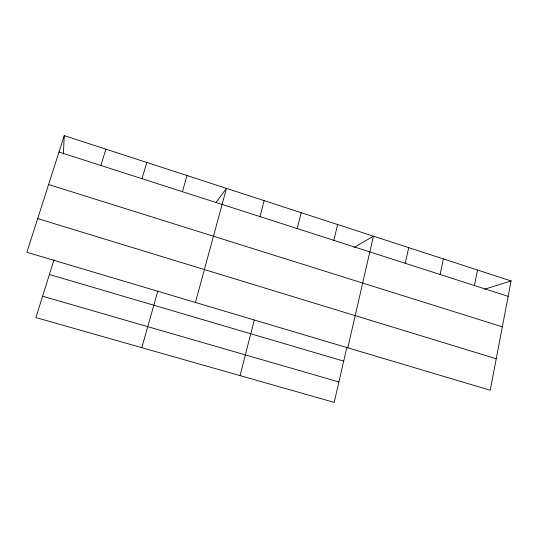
<?xml version="1.0" encoding="UTF-8"?>
<svg xmlns="http://www.w3.org/2000/svg" width="538" height="538" viewBox="0 0 538 538"><rect width="100%" height="100%" fill="white"/><g stroke="black" fill="none" stroke-linecap="round" stroke-linejoin="round"><path stroke-width="0.81" d="M63.397 153.969L64.257 135.616L511.1 280.95L490.226 390.238L26.9 252.282L64.257 135.616M474.408 285.517L477.515 270.022M440.111 274.494L443.386 258.926M405.262 263.297L408.698 247.641M346.815 347.528L334.199 402.384L35.925 317.568L53.975 259.793M347.797 347.824L373.446 236.175L354.36 247.312M333.822 240.338L337.615 224.521M297.205 228.569L301.186 212.671M240.062 375.618L254.286 319.982M259.968 216.606L264.145 200.627M195.429 302.457L226.471 188.374L216.148 202.241M141.797 347.669L157.822 290.984M182.409 191.683L186.989 175.536M142.005 178.697L146.807 162.463M100.875 165.482L105.899 149.161M484.637 289.195L511.1 280.95M42.596 296.223L338.893 381.96M49.388 274.481L343.688 361.132M37.687 218.596L496.238 358.752M48.595 184.521L502.337 326.842M58.998 152.025L508.154 296.357"/></g></svg>
